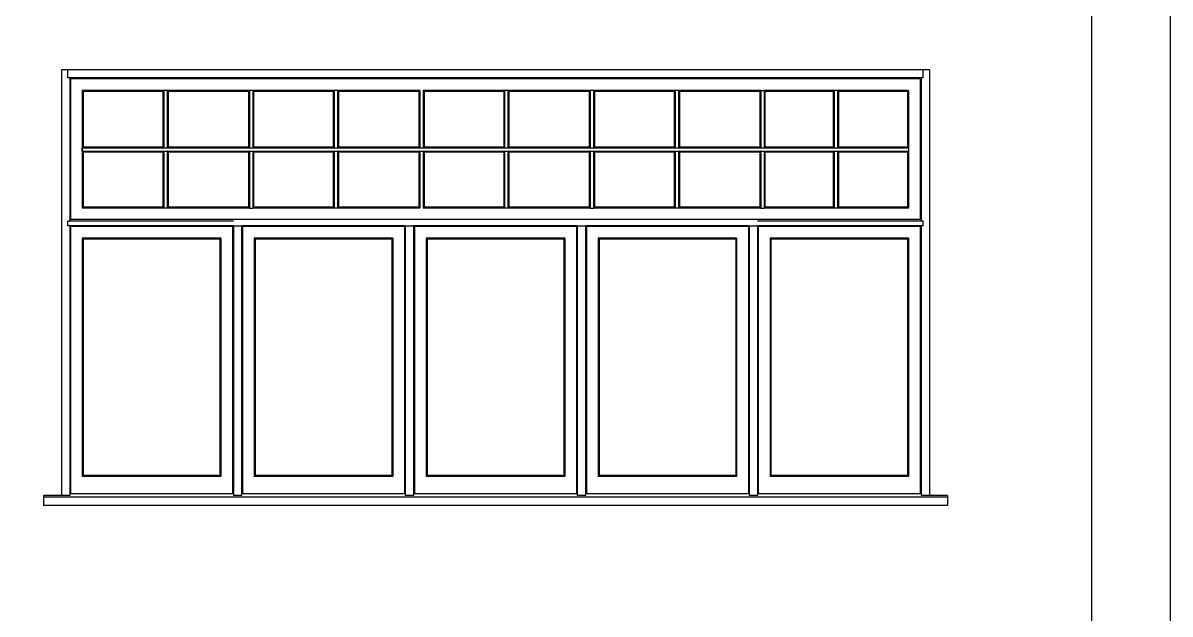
# Model space of a CAD drawing. Header units: inches. Extents: x 1985 to 11287, y 379 to 3234.
# Drawn here: x 9763.7 to 9954.6, y 1640.3 to 1738.7 of the extents above; entities that cross this region are included whole.
import ezdxf

# ---------------------------------------------------------------- set-up
doc = ezdxf.new("R2010")
doc.units = ezdxf.units.IN
doc.header["$MEASUREMENT"] = 0
doc.layers.add('elevation 99', color=7, linetype='CONTINUOUS')
doc.layers.add('separation 99', color=3, linetype='CONTINUOUS')

msp = doc.modelspace()

# ---------------------------------------------------------------- linework, layer by layer
at = {"layer": 'elevation 99'}
for p, q in [((9770.071171, 1730.927162), (9770.071171, 1705.737557)), ((9800.071153, 1730.927162), (9770.071171, 1730.927162)), ((9771.133671, 1729.552161), (9771.133671, 1730.927162)), ((9828.696134, 1730.927162), (9798.696153, 1730.927162)), ((9857.321116, 1730.927162), (9827.321134, 1730.927162)), ((9885.946098, 1730.927162), (9855.946116, 1730.927162)), ((9914.57108, 1730.927162), (9884.571098, 1730.927162)), ((9913.50858, 1729.552161), (9913.50858, 1730.927162)), ((9914.57108, 1730.927162), (9914.57108, 1705.737557)), ((9798.696153, 1729.552161), (9771.133671, 1729.552161)), ((9771.446171, 1729.552161), (9771.446171, 1705.737557)), ((9771.589577, 1729.408475), (9771.589577, 1705.988024)), ((9798.552467, 1729.408475), (9771.589577, 1729.408475)), ((9913.50858, 1729.552161), (9794.196153, 1729.552161)), ((9913.052394, 1729.408475), (9794.339559, 1729.408475)), ((9913.052394, 1729.408475), (9913.052394, 1705.988024)), ((9913.19608, 1729.552161), (9913.19608, 1705.737557)), ((9773.535456, 1727.462875), (9773.535456, 1707.870966)), ((9801.356867, 1727.462875), (9773.535456, 1727.462875)), ((9773.696171, 1727.302161), (9773.696171, 1718.104421)), ((9787.003629, 1727.302161), (9773.696171, 1727.302161)), ((9787.003629, 1727.302161), (9787.164344, 1727.462875)), ((9787.003629, 1718.104421), (9787.003629, 1727.302161)), ((9787.164344, 1717.943706), (9787.164344, 1727.462875)), ((9787.717915, 1727.462875), (9787.878629, 1727.302161)), ((9787.717915, 1717.943706), (9787.717915, 1727.462875)), ((9801.196153, 1727.302161), (9787.878629, 1727.302161)), ((9787.878629, 1718.104421), (9787.878629, 1727.302161)), ((9801.196153, 1727.302161), (9801.356867, 1727.462875)), ((9801.196153, 1727.302161), (9801.196153, 1718.104421)), ((9801.356867, 1727.462875), (9801.356867, 1717.943706)), ((9829.731849, 1727.462875), (9801.356867, 1727.462875)), ((9801.910438, 1727.462875), (9801.910438, 1717.943706)), ((9801.910438, 1727.462875), (9802.071153, 1727.302161)), ((9802.071153, 1727.302161), (9802.071153, 1718.104421)), ((9815.378611, 1727.302161), (9802.071153, 1727.302161)), ((9815.378611, 1727.302161), (9815.539326, 1727.462875)), ((9815.378611, 1718.104421), (9815.378611, 1727.302161)), ((9815.539326, 1717.943706), (9815.539326, 1727.462875)), ((9816.092897, 1727.462875), (9816.253611, 1727.302161)), ((9816.092897, 1717.943706), (9816.092897, 1727.462875)), ((9829.571134, 1727.302161), (9816.253611, 1727.302161)), ((9816.253611, 1718.104421), (9816.253611, 1727.302161)), ((9829.571134, 1727.302161), (9829.571134, 1718.104421)), ((9829.731849, 1727.462875), (9829.731849, 1717.943706)), ((9830.28542, 1727.462875), (9830.28542, 1717.943706)), ((9858.10683, 1727.462875), (9830.28542, 1727.462875)), ((9830.446134, 1727.302161), (9830.446134, 1718.104421)), ((9843.753593, 1727.302161), (9830.446134, 1727.302161)), ((9843.753593, 1727.302161), (9843.914307, 1727.462875)), ((9843.753593, 1718.104421), (9843.753593, 1727.302161)), ((9843.914307, 1717.943706), (9843.914307, 1727.462875)), ((9844.467879, 1727.462875), (9844.628593, 1727.302161)), ((9844.467879, 1717.943706), (9844.467879, 1727.462875)), ((9857.946116, 1727.302161), (9844.628593, 1727.302161)), ((9844.628593, 1718.104421), (9844.628593, 1727.302161)), ((9857.946116, 1727.302161), (9858.10683, 1727.462875)), ((9857.946116, 1727.302161), (9857.946116, 1718.104421)), ((9858.10683, 1727.462875), (9858.10683, 1717.943706)), ((9886.481812, 1727.462875), (9858.10683, 1727.462875)), ((9858.660402, 1727.462875), (9858.660402, 1717.943706)), ((9858.660402, 1727.462875), (9858.821116, 1727.302161)), ((9858.821116, 1727.302161), (9858.821116, 1718.104421)), ((9872.128575, 1727.302161), (9858.821116, 1727.302161)), ((9872.128575, 1727.302161), (9872.289289, 1727.462875)), ((9872.128575, 1718.104421), (9872.128575, 1727.302161)), ((9872.289289, 1717.943706), (9872.289289, 1727.462875)), ((9872.842861, 1727.462875), (9873.003575, 1727.302161)), ((9872.842861, 1717.943706), (9872.842861, 1727.462875)), ((9886.321098, 1727.302161), (9873.003575, 1727.302161)), ((9873.003575, 1718.104421), (9873.003575, 1727.302161)), ((9886.321098, 1727.302161), (9886.481812, 1727.462875)), ((9886.321098, 1727.302161), (9886.321098, 1718.104421)), ((9886.481812, 1727.462875), (9886.481812, 1717.943706)), ((9886.481812, 1727.462875), (9887.035384, 1727.462875)), ((9887.035384, 1727.462875), (9887.035384, 1717.943706)), ((9911.106794, 1727.462875), (9887.035384, 1727.462875)), ((9887.035384, 1727.462875), (9887.196098, 1727.302161)), ((9887.196098, 1727.302161), (9887.196098, 1718.104421)), ((9898.628557, 1727.302161), (9887.196098, 1727.302161)), ((9898.628557, 1727.302161), (9898.789271, 1727.462875)), ((9898.628557, 1718.104421), (9898.628557, 1727.302161)), ((9898.789271, 1717.943706), (9898.789271, 1727.462875)), ((9899.342842, 1727.462875), (9899.503557, 1727.302161)), ((9899.342842, 1717.943706), (9899.342842, 1727.462875)), ((9910.94608, 1727.302161), (9899.503557, 1727.302161)), ((9899.503557, 1718.104421), (9899.503557, 1727.302161)), ((9910.94608, 1727.302161), (9910.94608, 1718.104421)), ((9911.106794, 1727.462875), (9911.106794, 1707.870966)), ((9773.696171, 1718.104421), (9773.535456, 1717.943706)), ((9773.535456, 1717.943706), (9787.164344, 1717.943706)), ((9773.535456, 1717.390135), (9773.535456, 1717.943706)), ((9773.535456, 1717.390135), (9787.164344, 1717.390135)), ((9773.535456, 1717.390135), (9773.696171, 1717.229421)), ((9773.696171, 1718.104421), (9787.003629, 1718.104421)), ((9773.696171, 1717.229421), (9773.696171, 1708.031681)), ((9773.696171, 1717.229421), (9787.003629, 1717.229421)), ((9787.003629, 1718.104421), (9787.164344, 1717.943706)), ((9787.003629, 1717.229421), (9787.164344, 1717.390135)), ((9787.003629, 1708.031681), (9787.003629, 1717.229421)), ((9787.164344, 1717.943706), (9787.717915, 1717.943706)), ((9787.164344, 1707.870966), (9787.164344, 1717.390135)), ((9787.164344, 1717.390135), (9787.717915, 1717.390135)), ((9787.878629, 1718.104421), (9787.717915, 1717.943706)), ((9787.717915, 1717.943706), (9801.356867, 1717.943706)), ((9787.717915, 1707.870966), (9787.717915, 1717.390135)), ((9787.717915, 1717.390135), (9801.356867, 1717.390135)), ((9787.878629, 1717.229421), (9787.717915, 1717.390135)), ((9787.878629, 1718.104421), (9801.196153, 1718.104421)), ((9787.878629, 1708.031681), (9787.878629, 1717.229421)), ((9787.878629, 1717.229421), (9801.196153, 1717.229421)), ((9801.196153, 1718.104421), (9801.356867, 1717.943706)), ((9801.356867, 1717.390135), (9801.196153, 1717.229421)), ((9801.196153, 1717.229421), (9801.196153, 1708.031681)), ((9801.356867, 1717.943706), (9801.910438, 1717.943706)), ((9801.356867, 1717.390135), (9801.910438, 1717.390135)), ((9801.356867, 1717.390135), (9801.356867, 1707.870966)), ((9802.071153, 1718.104421), (9801.910438, 1717.943706)), ((9801.910438, 1717.943706), (9815.539326, 1717.943706)), ((9801.910438, 1717.390135), (9815.539326, 1717.390135)), ((9801.910438, 1717.390135), (9802.071153, 1717.229421)), ((9801.910438, 1717.390135), (9801.910438, 1707.870966)), ((9802.071153, 1718.104421), (9815.378611, 1718.104421)), ((9802.071153, 1717.229421), (9802.071153, 1708.031681)), ((9802.071153, 1717.229421), (9815.378611, 1717.229421)), ((9815.378611, 1718.104421), (9815.539326, 1717.943706)), ((9815.378611, 1717.229421), (9815.539326, 1717.390135)), ((9815.378611, 1708.031681), (9815.378611, 1717.229421)), ((9815.539326, 1717.943706), (9816.092897, 1717.943706)), ((9815.539326, 1707.870966), (9815.539326, 1717.390135)), ((9815.539326, 1717.390135), (9816.092897, 1717.390135)), ((9816.253611, 1718.104421), (9816.092897, 1717.943706)), ((9816.092897, 1717.943706), (9829.731849, 1717.943706)), ((9816.092897, 1707.870966), (9816.092897, 1717.390135)), ((9816.092897, 1717.390135), (9829.731849, 1717.390135)), ((9816.253611, 1717.229421), (9816.092897, 1717.390135)), ((9816.253611, 1718.104421), (9829.571134, 1718.104421)), ((9816.253611, 1708.031681), (9816.253611, 1717.229421)), ((9816.253611, 1717.229421), (9829.571134, 1717.229421)), ((9829.571134, 1718.104421), (9829.731849, 1717.943706)), ((9829.731849, 1717.390135), (9829.571134, 1717.229421)), ((9829.571134, 1717.229421), (9829.571134, 1708.031681)), ((9829.731849, 1717.943706), (9830.28542, 1717.943706)), ((9829.731849, 1717.390135), (9830.28542, 1717.390135)), ((9829.731849, 1717.390135), (9829.731849, 1707.870966)), ((9830.446134, 1718.104421), (9830.28542, 1717.943706)), ((9830.28542, 1717.943706), (9843.914307, 1717.943706)), ((9830.28542, 1717.390135), (9843.914307, 1717.390135)), ((9830.28542, 1717.390135), (9830.446134, 1717.229421)), ((9830.28542, 1717.390135), (9830.28542, 1707.870966)), ((9830.446134, 1718.104421), (9843.753593, 1718.104421)), ((9830.446134, 1717.229421), (9830.446134, 1708.031681)), ((9830.446134, 1717.229421), (9843.753593, 1717.229421)), ((9843.753593, 1718.104421), (9843.914307, 1717.943706)), ((9843.753593, 1717.229421), (9843.914307, 1717.390135)), ((9843.753593, 1708.031681), (9843.753593, 1717.229421)), ((9843.914307, 1717.943706), (9844.467879, 1717.943706)), ((9843.914307, 1707.870966), (9843.914307, 1717.390135)), ((9843.914307, 1717.390135), (9844.467879, 1717.390135)), ((9844.628593, 1718.104421), (9844.467879, 1717.943706)), ((9844.467879, 1717.943706), (9858.10683, 1717.943706)), ((9844.467879, 1707.870966), (9844.467879, 1717.390135)), ((9844.467879, 1717.390135), (9858.10683, 1717.390135)), ((9844.628593, 1717.229421), (9844.467879, 1717.390135)), ((9844.628593, 1718.104421), (9857.946116, 1718.104421)), ((9844.628593, 1708.031681), (9844.628593, 1717.229421)), ((9844.628593, 1717.229421), (9857.946116, 1717.229421)), ((9857.946116, 1718.104421), (9858.10683, 1717.943706)), ((9858.10683, 1717.390135), (9857.946116, 1717.229421)), ((9857.946116, 1717.229421), (9857.946116, 1708.031681)), ((9858.10683, 1717.943706), (9858.660402, 1717.943706)), ((9858.10683, 1717.390135), (9858.660402, 1717.390135)), ((9858.10683, 1717.390135), (9858.10683, 1707.870966)), ((9858.821116, 1718.104421), (9858.660402, 1717.943706)), ((9858.660402, 1717.943706), (9872.289289, 1717.943706)), ((9858.660402, 1717.390135), (9872.289289, 1717.390135)), ((9858.660402, 1717.390135), (9858.821116, 1717.229421)), ((9858.660402, 1717.390135), (9858.660402, 1707.870966)), ((9858.821116, 1718.104421), (9872.128575, 1718.104421)), ((9858.821116, 1717.229421), (9858.821116, 1708.031681)), ((9858.821116, 1717.229421), (9872.128575, 1717.229421)), ((9872.128575, 1718.104421), (9872.289289, 1717.943706)), ((9872.128575, 1717.229421), (9872.289289, 1717.390135)), ((9872.128575, 1708.031681), (9872.128575, 1717.229421)), ((9872.289289, 1717.943706), (9872.842861, 1717.943706)), ((9872.289289, 1707.870966), (9872.289289, 1717.390135)), ((9872.289289, 1717.390135), (9872.842861, 1717.390135)), ((9873.003575, 1718.104421), (9872.842861, 1717.943706)), ((9872.842861, 1717.943706), (9886.481812, 1717.943706)), ((9872.842861, 1707.870966), (9872.842861, 1717.390135)), ((9872.842861, 1717.390135), (9886.481812, 1717.390135)), ((9873.003575, 1717.229421), (9872.842861, 1717.390135)), ((9873.003575, 1718.104421), (9886.321098, 1718.104421)), ((9873.003575, 1708.031681), (9873.003575, 1717.229421)), ((9873.003575, 1717.229421), (9886.321098, 1717.229421)), ((9886.321098, 1718.104421), (9886.481812, 1717.943706)), ((9886.481812, 1717.390135), (9886.321098, 1717.229421)), ((9886.321098, 1717.229421), (9886.321098, 1708.031681)), ((9886.481812, 1717.943706), (9887.035384, 1717.943706)), ((9886.481812, 1717.390135), (9887.035384, 1717.390135)), ((9886.481812, 1717.390135), (9886.481812, 1707.870966)), ((9887.196098, 1718.104421), (9887.035384, 1717.943706)), ((9887.035384, 1717.943706), (9898.789271, 1717.943706)), ((9887.035384, 1717.390135), (9898.789271, 1717.390135)), ((9887.035384, 1717.390135), (9887.196098, 1717.229421)), ((9887.035384, 1717.390135), (9887.035384, 1707.870966)), ((9887.196098, 1718.104421), (9898.628557, 1718.104421)), ((9887.196098, 1717.229421), (9887.196098, 1708.031681)), ((9887.196098, 1717.229421), (9898.628557, 1717.229421)), ((9898.628557, 1718.104421), (9898.789271, 1717.943706)), ((9898.628557, 1717.229421), (9898.789271, 1717.390135)), ((9898.628557, 1708.031681), (9898.628557, 1717.229421)), ((9898.789271, 1717.943706), (9899.342842, 1717.943706)), ((9898.789271, 1707.870966), (9898.789271, 1717.390135)), ((9898.789271, 1717.390135), (9899.342842, 1717.390135)), ((9899.503557, 1718.104421), (9899.342842, 1717.943706)), ((9899.342842, 1717.943706), (9911.106794, 1717.943706)), ((9899.342842, 1707.870966), (9899.342842, 1717.390135)), ((9899.342842, 1717.390135), (9911.106794, 1717.390135)), ((9899.503557, 1717.229421), (9899.342842, 1717.390135)), ((9899.503557, 1718.104421), (9910.94608, 1718.104421)), ((9899.503557, 1708.031681), (9899.503557, 1717.229421)), ((9899.503557, 1717.229421), (9910.94608, 1717.229421)), ((9910.94608, 1718.104421), (9911.106794, 1717.943706)), ((9911.106794, 1717.390135), (9910.94608, 1717.229421)), ((9910.94608, 1717.229421), (9910.94608, 1708.031681)), ((9801.356867, 1707.870966), (9773.535456, 1707.870966)), ((9787.003629, 1708.031681), (9773.696171, 1708.031681)), ((9787.003629, 1708.031681), (9787.164344, 1707.870966)), ((9787.878629, 1708.031681), (9787.717915, 1707.870966)), ((9801.196153, 1708.031681), (9787.878629, 1708.031681)), ((9801.196153, 1708.031681), (9801.356867, 1707.870966)), ((9801.356867, 1707.870966), (9801.910438, 1707.870966)), ((9801.910438, 1707.870966), (9802.071153, 1708.031681)), ((9829.731849, 1707.870966), (9801.910438, 1707.870966)), ((9815.378611, 1708.031681), (9802.071153, 1708.031681)), ((9815.378611, 1708.031681), (9815.539326, 1707.870966)), ((9816.253611, 1708.031681), (9816.092897, 1707.870966)), ((9829.571134, 1708.031681), (9816.253611, 1708.031681)), ((9858.10683, 1707.870966), (9830.28542, 1707.870966)), ((9843.753593, 1708.031681), (9830.446134, 1708.031681)), ((9843.753593, 1708.031681), (9843.914307, 1707.870966)), ((9844.628593, 1708.031681), (9844.467879, 1707.870966)), ((9857.946116, 1708.031681), (9844.628593, 1708.031681)), ((9857.946116, 1708.031681), (9858.10683, 1707.870966)), ((9858.10683, 1707.870966), (9858.660402, 1707.870966)), ((9858.660402, 1707.870966), (9858.821116, 1708.031681)), ((9886.481812, 1707.870966), (9858.660402, 1707.870966)), ((9872.128575, 1708.031681), (9858.821116, 1708.031681)), ((9872.128575, 1708.031681), (9872.289289, 1707.870966)), ((9873.003575, 1708.031681), (9872.842861, 1707.870966)), ((9886.321098, 1708.031681), (9873.003575, 1708.031681)), ((9886.321098, 1708.031681), (9886.481812, 1707.870966)), ((9886.481812, 1707.870966), (9887.035384, 1707.870966)), ((9887.035384, 1707.870966), (9887.196098, 1708.031681)), ((9911.106794, 1707.870966), (9887.035384, 1707.870966)), ((9898.628557, 1708.031681), (9887.196098, 1708.031681)), ((9898.628557, 1708.031681), (9898.789271, 1707.870966)), ((9899.503557, 1708.031681), (9899.342842, 1707.870966)), ((9910.94608, 1708.031681), (9899.503557, 1708.031681)), ((9770.071171, 1705.737557), (9770.071171, 1660.081251)), ((9798.696153, 1705.737557), (9771.133671, 1705.737557)), ((9771.133671, 1704.957356), (9771.133671, 1705.737557)), ((9798.552467, 1705.988024), (9771.589577, 1705.988024)), ((9913.052394, 1705.988024), (9794.339559, 1705.988024)), ((9913.50858, 1705.737557), (9885.946098, 1705.737557)), ((9913.50858, 1704.957356), (9913.50858, 1705.737557)), ((9914.57108, 1705.737557), (9914.57108, 1660.081251)), ((9798.696153, 1704.957356), (9771.133671, 1704.957356)), ((9771.446171, 1704.957356), (9771.446171, 1660.081251)), ((9771.589577, 1704.81367), (9771.589577, 1660.331718)), ((9798.552467, 1704.81367), (9771.589577, 1704.81367)), ((9798.552467, 1704.81367), (9798.552467, 1660.331718)), ((9798.696153, 1704.957356), (9798.696153, 1660.081251)), ((9798.696153, 1704.957356), (9798.696153, 1660.081251)), ((9798.696153, 1704.957356), (9800.071153, 1704.957356)), ((9800.071153, 1704.957356), (9800.071153, 1660.081251)), ((9800.071153, 1704.957356), (9800.071153, 1660.081251)), ((9827.321134, 1704.957356), (9800.071153, 1704.957356)), ((9800.214559, 1704.81367), (9800.214559, 1660.331718)), ((9827.177449, 1704.81367), (9800.214559, 1704.81367)), ((9827.177449, 1704.81367), (9827.177449, 1660.331718)), ((9827.321134, 1704.957356), (9827.321134, 1660.081251)), ((9827.321134, 1704.957356), (9827.321134, 1660.081251)), ((9827.321134, 1704.957356), (9828.696134, 1704.957356)), ((9828.696134, 1704.957356), (9828.696134, 1660.081251)), ((9828.696134, 1704.957356), (9828.696134, 1660.081251)), ((9855.946116, 1704.957356), (9828.696134, 1704.957356)), ((9828.839541, 1704.81367), (9828.839541, 1660.331718)), ((9855.80243, 1704.81367), (9828.839541, 1704.81367)), ((9855.80243, 1704.81367), (9855.80243, 1660.331718)), ((9855.946116, 1704.957356), (9855.946116, 1660.081251)), ((9855.946116, 1704.957356), (9855.946116, 1660.081251)), ((9855.946116, 1704.957356), (9857.321116, 1704.957356)), ((9857.321116, 1704.957356), (9857.321116, 1660.081251)), ((9857.321116, 1704.957356), (9857.321116, 1660.081251)), ((9884.571098, 1704.957356), (9857.321116, 1704.957356)), ((9857.464522, 1704.81367), (9857.464522, 1660.331718)), ((9884.427412, 1704.81367), (9857.464522, 1704.81367)), ((9884.427412, 1704.81367), (9884.427412, 1660.331718)), ((9884.571098, 1704.957356), (9884.571098, 1660.081251)), ((9884.571098, 1704.957356), (9884.571098, 1660.081251)), ((9884.571098, 1704.957356), (9885.946098, 1704.957356)), ((9885.946098, 1704.957356), (9885.946098, 1660.081251)), ((9885.946098, 1704.957356), (9885.946098, 1660.081251)), ((9913.50858, 1704.957356), (9885.946098, 1704.957356)), ((9886.089504, 1704.81367), (9886.089504, 1660.331718)), ((9913.052394, 1704.81367), (9886.089504, 1704.81367)), ((9913.052394, 1704.81367), (9913.052394, 1660.331718)), ((9913.19608, 1704.957356), (9913.19608, 1660.081251)), ((9773.535456, 1702.86807), (9773.535456, 1663.21466)), ((9796.606867, 1702.86807), (9773.535456, 1702.86807)), ((9773.696171, 1702.707356), (9773.696171, 1663.375374)), ((9796.446153, 1702.707356), (9773.696171, 1702.707356)), ((9796.446153, 1702.707356), (9796.446153, 1663.375374)), ((9796.606867, 1702.86807), (9796.606867, 1663.21466)), ((9802.160438, 1702.86807), (9802.160438, 1663.21466)), ((9825.231849, 1702.86807), (9802.160438, 1702.86807)), ((9802.321153, 1702.707356), (9802.321153, 1663.375374)), ((9825.071134, 1702.707356), (9802.321153, 1702.707356)), ((9825.071134, 1702.707356), (9825.071134, 1663.375374)), ((9825.231849, 1702.86807), (9825.231849, 1663.21466)), ((9830.78542, 1702.86807), (9830.78542, 1663.21466)), ((9853.85683, 1702.86807), (9830.78542, 1702.86807)), ((9830.946134, 1702.707356), (9830.946134, 1663.375374)), ((9853.696116, 1702.707356), (9830.946134, 1702.707356)), ((9853.696116, 1702.707356), (9853.696116, 1663.375374)), ((9853.85683, 1702.86807), (9853.85683, 1663.21466)), ((9859.410402, 1702.86807), (9859.410402, 1663.21466)), ((9882.481812, 1702.86807), (9859.410402, 1702.86807)), ((9859.571116, 1702.707356), (9859.571116, 1663.375374)), ((9882.321098, 1702.707356), (9859.571116, 1702.707356)), ((9882.321098, 1702.707356), (9882.321098, 1663.375374)), ((9882.481812, 1702.86807), (9882.481812, 1663.21466)), ((9888.035384, 1702.86807), (9888.035384, 1663.21466)), ((9911.106794, 1702.86807), (9888.035384, 1702.86807)), ((9888.196098, 1702.707356), (9888.196098, 1663.375374)), ((9910.94608, 1702.707356), (9888.196098, 1702.707356)), ((9910.94608, 1702.707356), (9910.94608, 1663.375374)), ((9911.106794, 1702.86807), (9911.106794, 1663.21466)), ((9796.606867, 1663.21466), (9773.535456, 1663.21466)), ((9796.446153, 1663.375374), (9773.696171, 1663.375374)), ((9825.231849, 1663.21466), (9802.160438, 1663.21466)), ((9825.071134, 1663.375374), (9802.321153, 1663.375374)), ((9853.85683, 1663.21466), (9830.78542, 1663.21466)), ((9853.696116, 1663.375374), (9830.946134, 1663.375374)), ((9882.481812, 1663.21466), (9859.410402, 1663.21466)), ((9882.321098, 1663.375374), (9859.571116, 1663.375374)), ((9911.106794, 1663.21466), (9888.035384, 1663.21466)), ((9910.94608, 1663.375374), (9888.196098, 1663.375374)), ((9771.446171, 1660.081251), (9767.071171, 1660.081251)), ((9767.071171, 1660.081251), (9767.071171, 1658.398508)), ((9803.071153, 1659.794719), (9767.071171, 1659.794719)), ((9798.552467, 1660.331718), (9771.589577, 1660.331718)), ((9831.696134, 1659.794719), (9795.696153, 1659.794719)), ((9800.071153, 1660.081251), (9798.696153, 1660.081251)), ((9827.177449, 1660.331718), (9800.214559, 1660.331718)), ((9860.321116, 1659.794719), (9824.321134, 1659.794719)), ((9828.696134, 1660.081251), (9827.321134, 1660.081251)), ((9855.80243, 1660.331718), (9828.839541, 1660.331718)), ((9888.946098, 1659.794719), (9852.946116, 1659.794719)), ((9857.321116, 1660.081251), (9855.946116, 1660.081251)), ((9884.427412, 1660.331718), (9857.464522, 1660.331718)), ((9917.57108, 1659.794719), (9881.571098, 1659.794719)), ((9885.946098, 1660.081251), (9884.571098, 1660.081251)), ((9913.052394, 1660.331718), (9886.089504, 1660.331718)), ((9917.57108, 1660.081251), (9913.19608, 1660.081251)), ((9917.57108, 1660.081251), (9917.57108, 1658.398508)), ((9803.071153, 1658.398508), (9767.071171, 1658.398508)), ((9831.696134, 1658.398508), (9795.696153, 1658.398508)), ((9860.321116, 1658.398508), (9824.321134, 1658.398508)), ((9888.946098, 1658.398508), (9852.946116, 1658.398508)), ((9917.57108, 1658.398508), (9881.571098, 1658.398508))]:
    msp.add_line(p, q, dxfattribs=at)
at = {"layer": 'separation 99'}
for points in [[(8840.122035, 2103.669696), (9954.635727, 2103.669696), (9954.635727, 1326.396456), (8840.122035, 1326.396456)], [(8849.299532, 2093.486824), (9941.56161, 2093.486824), (9941.56161, 1340.434269), (8849.299532, 1340.434269)]]:
    msp.add_lwpolyline(points, close=True, dxfattribs=at)

doc.saveas('drawing.dxf')
